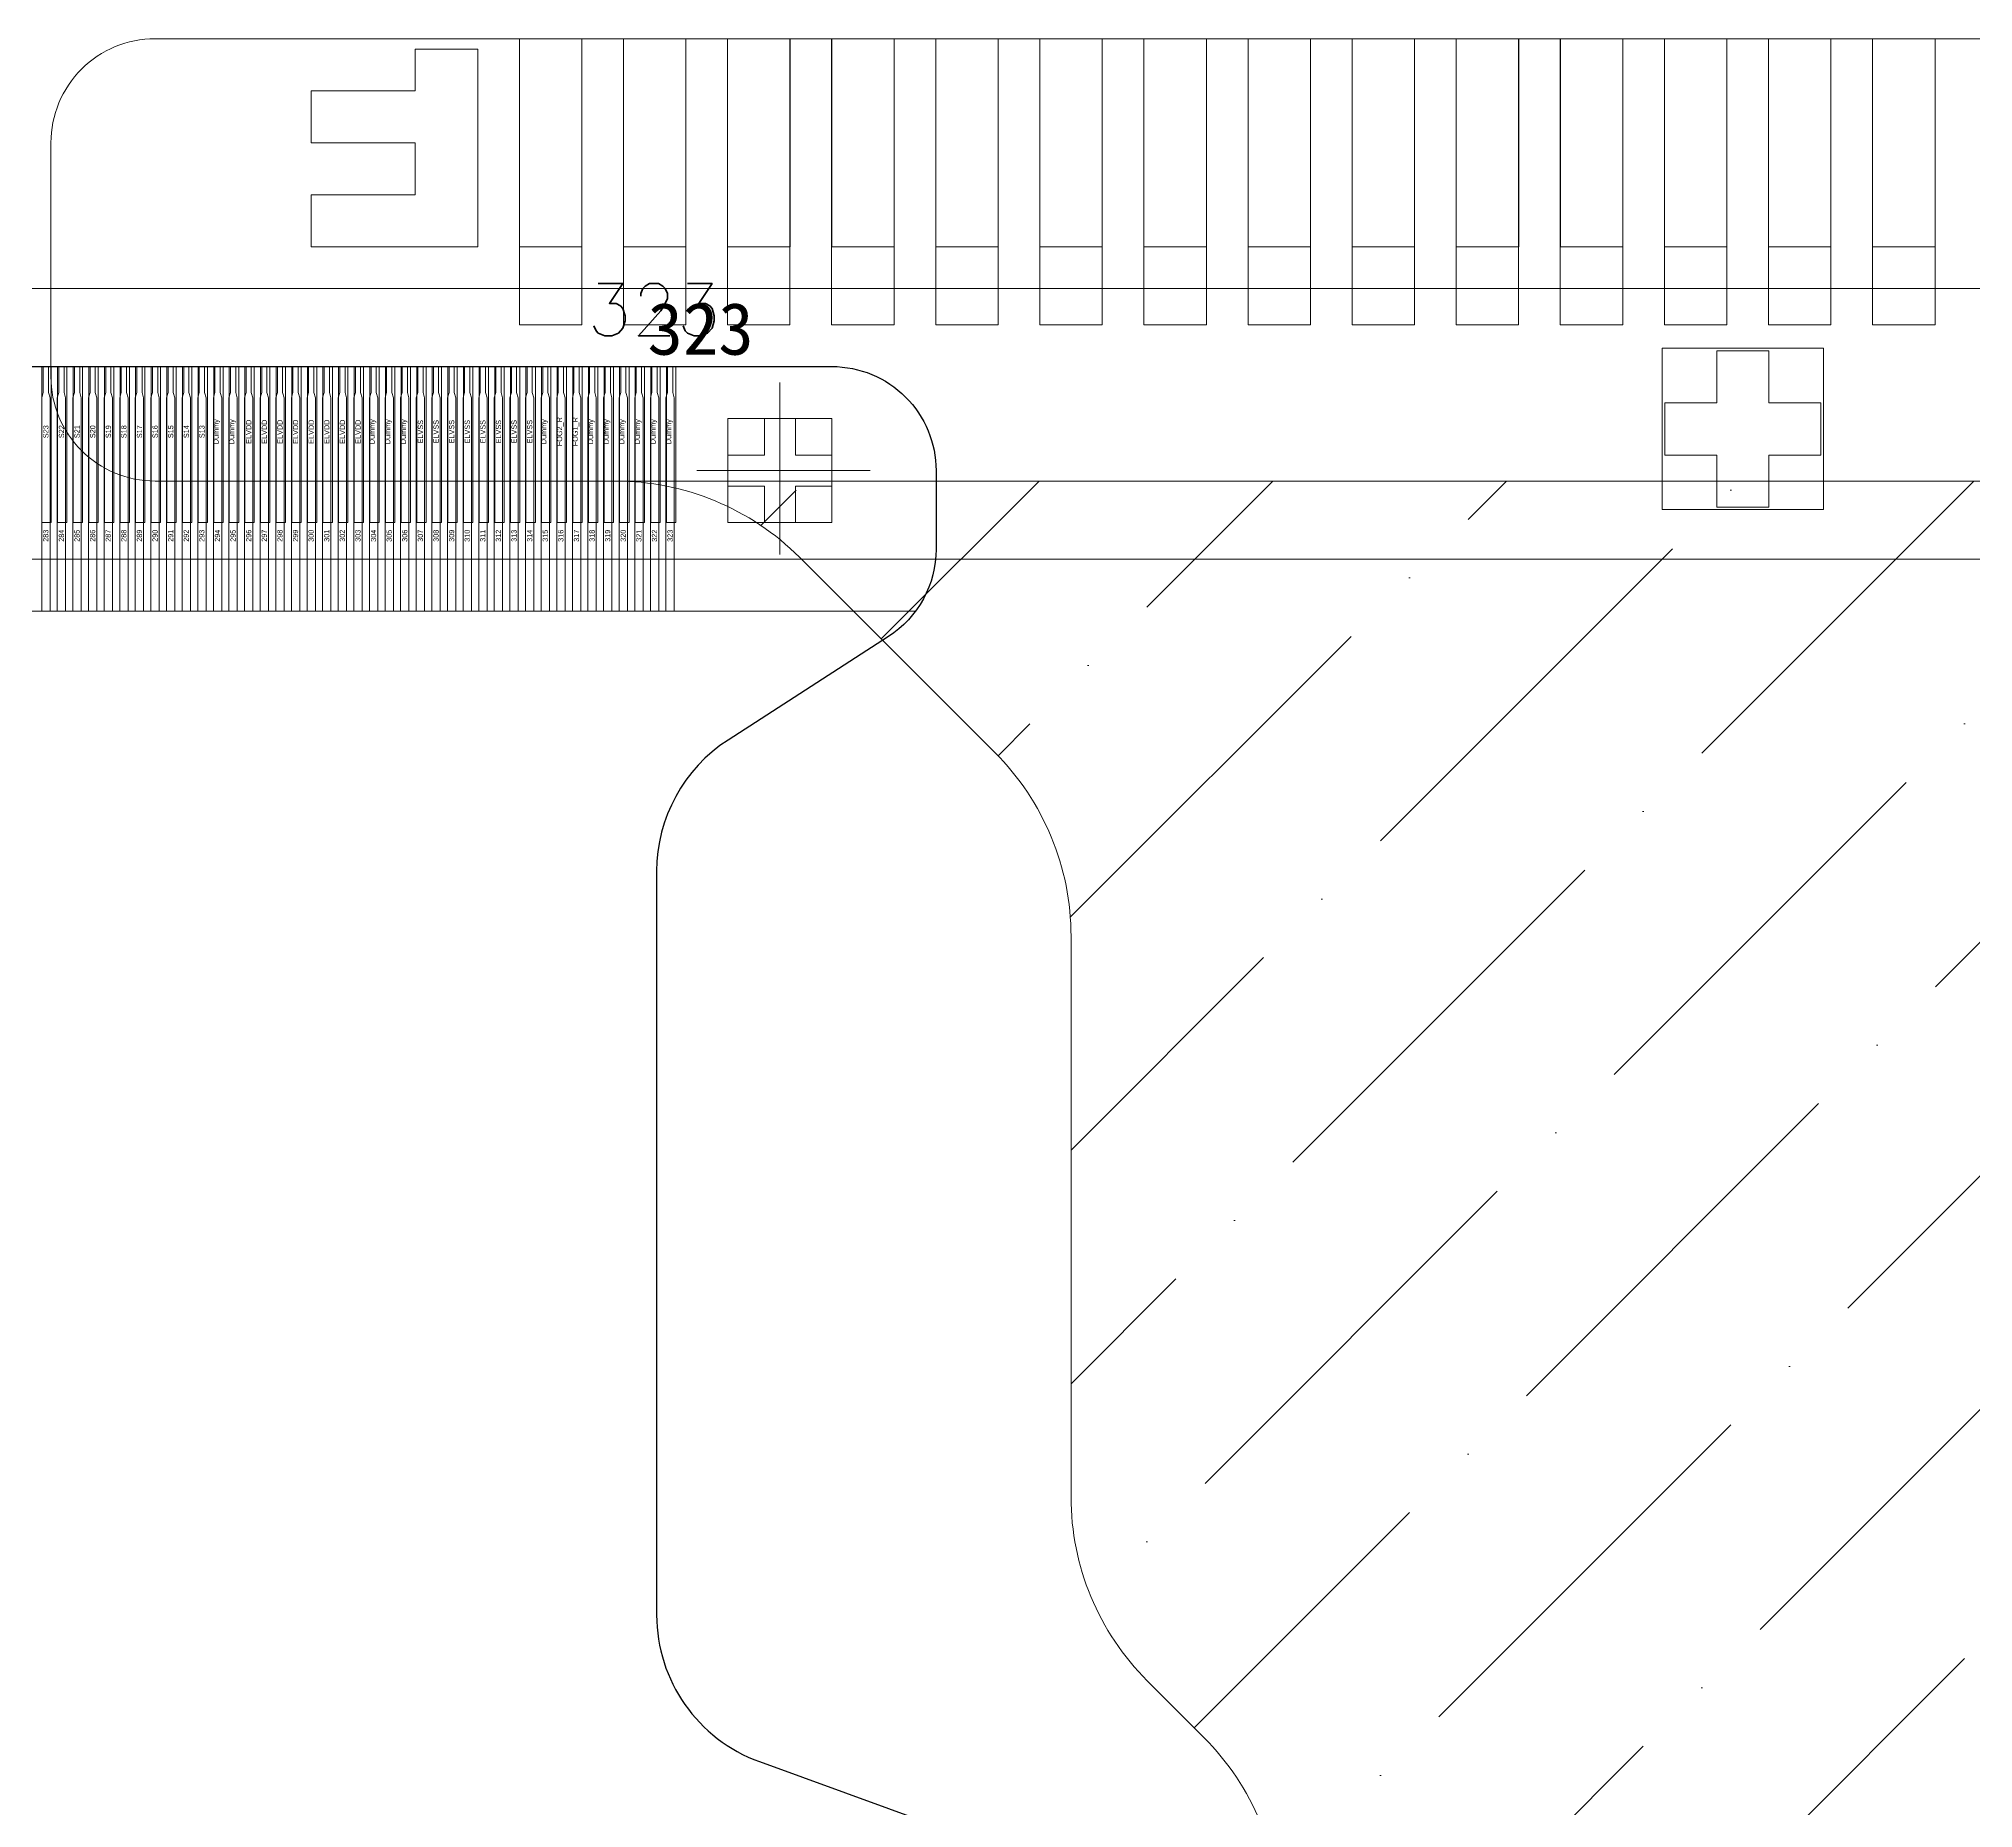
# Model space of a CAD drawing. Header units: millimetres. Extents: x 1134 to 2451, y -9 to 375.
# Drawn here: x 1554.906 to 1558.623, y 278.669 to 282.07 of the extents above; entities that cross this region are included whole.
import ezdxf
from ezdxf.enums import TextEntityAlignment as Align

# ---------------------------------------------------------------- set-up
doc = ezdxf.new("R2010")
doc.units = ezdxf.units.MM
doc.layers.get('0').update_dxf_attribs({"lineweight": 5})
doc.layers.add('07 Cutline', color=4, linetype='Continuous')
for name, color, linetype, lineweight in [('COF', 110, 'Continuous', 5), ('Encap', 210, 'Continuous', 5), ('ITO', 2, 'Continuous', 5), ('POL', 202, 'Continuous', 5), ('TFPC', 50, 'Continuous', 5)]:
    doc.layers.add(name, color=color, linetype=linetype, lineweight=lineweight)
doc.styles.add('MBC_Arial_Font', font='arial.ttf')
doc.styles.get("Standard").update_dxf_attribs({"font": 'txt', "bigfont": 'gbcbig.shx'})
doc.styles.add('汉字', font='')
doc.styles.get('汉字').set_extended_font_data('SimSun')

# ---------------------------------------------------------------- blocks, each defined once
blk = doc.blocks.new('R213NRK-001-PNL-V01-A')
at = {"layer": 'Encap', "lineweight": 0}
blk.add_line((372.2366, 267.679), (395.0534, 267.679), dxfattribs=at)
at = {"layer": 'ITO', "lineweight": 0}
for p, q in [((388.1834, 268.159), (388.3034, 268.159)), ((388.1834, 267.759), (388.1834, 268.159)), ((388.3034, 268.159), (388.3034, 267.759)), ((388.3834, 268.159), (388.5034, 268.159)), ((388.3834, 267.759), (388.3834, 268.159)), ((388.5034, 268.159), (388.5034, 267.759)), ((388.5834, 268.159), (388.7034, 268.159)), ((388.5834, 267.759), (388.5834, 268.159)), ((388.7034, 268.159), (388.7034, 267.759)), ((388.7834, 268.159), (388.9034, 268.159)), ((388.7834, 267.759), (388.7834, 268.159)), ((388.9034, 268.159), (388.9034, 267.759)), ((388.9834, 268.159), (389.1034, 268.159)), ((388.9834, 267.759), (388.9834, 268.159)), ((389.1034, 268.159), (389.1034, 267.759)), ((389.1834, 268.159), (389.3034, 268.159)), ((389.1834, 267.759), (389.1834, 268.159)), ((389.3034, 268.159), (389.3034, 267.759)), ((389.3834, 268.159), (389.5034, 268.159)), ((389.3834, 267.759), (389.3834, 268.159)), ((389.5034, 268.159), (389.5034, 267.759)), ((389.5834, 268.159), (389.7034, 268.159)), ((389.5834, 267.759), (389.5834, 268.159)), ((389.7034, 268.159), (389.7034, 267.759)), ((389.7834, 268.159), (389.9034, 268.159)), ((389.7834, 267.759), (389.7834, 268.159)), ((389.9034, 268.159), (389.9034, 267.759)), ((389.9834, 268.159), (390.1034, 268.159)), ((389.9834, 267.759), (389.9834, 268.159)), ((390.1034, 268.159), (390.1034, 267.759)), ((390.1834, 268.159), (390.3034, 268.159)), ((390.1834, 267.759), (390.1834, 268.159)), ((390.3034, 268.159), (390.3034, 267.759)), ((390.3834, 268.159), (390.5034, 268.159)), ((390.3834, 267.759), (390.3834, 268.159)), ((390.5034, 268.159), (390.5034, 267.759)), ((390.5834, 268.159), (390.7034, 268.159)), ((390.5834, 267.759), (390.5834, 268.159)), ((390.7034, 268.159), (390.7034, 267.759)), ((390.7834, 268.159), (390.9034, 268.159)), ((390.7834, 267.759), (390.7834, 268.159)), ((390.9034, 268.159), (390.9034, 267.759)), ((388.1034, 268.139), (387.9834, 268.139)), ((387.9834, 268.139), (387.9834, 268.059)), ((388.1034, 267.759), (388.1034, 268.139)), ((387.9834, 268.059), (387.7834, 268.059)), ((387.7834, 268.059), (387.7834, 267.959)), ((387.7834, 267.959), (387.9834, 267.959)), ((387.9834, 267.959), (387.9834, 267.859)), ((387.9834, 267.859), (387.7834, 267.859)), ((387.7834, 267.859), (387.7834, 267.759)), ((387.7834, 267.759), (388.1034, 267.759)), ((388.3034, 267.759), (388.1834, 267.759)), ((388.5034, 267.759), (388.3834, 267.759)), ((388.7034, 267.759), (388.5834, 267.759)), ((388.9034, 267.759), (388.7834, 267.759)), ((389.1034, 267.759), (388.9834, 267.759)), ((389.3034, 267.759), (389.1834, 267.759)), ((389.5034, 267.759), (389.3834, 267.759)), ((389.7034, 267.759), (389.5834, 267.759)), ((389.9034, 267.759), (389.7834, 267.759)), ((390.1034, 267.759), (389.9834, 267.759)), ((390.3034, 267.759), (390.1834, 267.759)), ((390.5034, 267.759), (390.3834, 267.759)), ((390.7034, 267.759), (390.5834, 267.759)), ((390.9034, 267.759), (390.7834, 267.759)), ((390.689, 267.564), (390.379, 267.564)), ((390.379, 267.564), (390.379, 267.254)), ((390.584, 267.559), (390.484, 267.559)), ((390.484, 267.559), (390.484, 267.459)), ((390.584, 267.459), (390.584, 267.559)), ((390.689, 267.254), (390.689, 267.564)), ((387.266, 267.529), (387.284, 267.529)), ((387.266, 267.229), (387.266, 267.529)), ((387.284, 267.529), (387.284, 267.229)), ((387.296, 267.529), (387.314, 267.529)), ((387.296, 267.229), (387.296, 267.529)), ((387.314, 267.529), (387.314, 267.229)), ((387.326, 267.529), (387.344, 267.529)), ((387.326, 267.229), (387.326, 267.529)), ((387.344, 267.529), (387.344, 267.229)), ((387.356, 267.529), (387.374, 267.529)), ((387.356, 267.229), (387.356, 267.529)), ((387.374, 267.529), (387.374, 267.229)), ((387.386, 267.529), (387.404, 267.529)), ((387.386, 267.229), (387.386, 267.529)), ((387.404, 267.529), (387.404, 267.229)), ((387.416, 267.529), (387.434, 267.529)), ((387.416, 267.229), (387.416, 267.529)), ((387.434, 267.529), (387.434, 267.229)), ((387.446, 267.529), (387.464, 267.529)), ((387.446, 267.229), (387.446, 267.529)), ((387.464, 267.529), (387.464, 267.229)), ((387.476, 267.529), (387.494, 267.529)), ((387.476, 267.229), (387.476, 267.529)), ((387.494, 267.529), (387.494, 267.229)), ((387.506, 267.529), (387.524, 267.529)), ((387.506, 267.229), (387.506, 267.529)), ((387.524, 267.529), (387.524, 267.229)), ((387.536, 267.529), (387.554, 267.529)), ((387.536, 267.229), (387.536, 267.529)), ((387.554, 267.529), (387.554, 267.229)), ((387.566, 267.529), (387.584, 267.529)), ((387.566, 267.229), (387.566, 267.529)), ((387.584, 267.529), (387.584, 267.229)), ((387.596, 267.529), (387.614, 267.529)), ((387.596, 267.229), (387.596, 267.529)), ((387.614, 267.529), (387.614, 267.229)), ((387.626, 267.529), (387.644, 267.529)), ((387.626, 267.229), (387.626, 267.529)), ((387.644, 267.529), (387.644, 267.229)), ((387.656, 267.529), (387.674, 267.529)), ((387.656, 267.229), (387.656, 267.529)), ((387.674, 267.529), (387.674, 267.229)), ((387.686, 267.529), (387.704, 267.529)), ((387.686, 267.229), (387.686, 267.529)), ((387.704, 267.529), (387.704, 267.229)), ((387.716, 267.529), (387.734, 267.529)), ((387.716, 267.229), (387.716, 267.529)), ((387.734, 267.529), (387.734, 267.229)), ((387.746, 267.529), (387.764, 267.529)), ((387.746, 267.229), (387.746, 267.529)), ((387.764, 267.529), (387.764, 267.229)), ((387.776, 267.529), (387.794, 267.529)), ((387.776, 267.229), (387.776, 267.529)), ((387.794, 267.529), (387.794, 267.229)), ((387.806, 267.529), (387.824, 267.529)), ((387.806, 267.229), (387.806, 267.529)), ((387.824, 267.529), (387.824, 267.229)), ((387.836, 267.529), (387.854, 267.529)), ((387.836, 267.229), (387.836, 267.529)), ((387.854, 267.529), (387.854, 267.229)), ((387.866, 267.529), (387.884, 267.529)), ((387.866, 267.229), (387.866, 267.529)), ((387.884, 267.529), (387.884, 267.229)), ((387.896, 267.529), (387.914, 267.529)), ((387.896, 267.229), (387.896, 267.529)), ((387.914, 267.529), (387.914, 267.229)), ((387.926, 267.529), (387.944, 267.529)), ((387.926, 267.229), (387.926, 267.529)), ((387.944, 267.529), (387.944, 267.229)), ((387.956, 267.529), (387.974, 267.529)), ((387.956, 267.229), (387.956, 267.529)), ((387.974, 267.529), (387.974, 267.229)), ((387.986, 267.529), (388.004, 267.529)), ((387.986, 267.229), (387.986, 267.529)), ((388.004, 267.529), (388.004, 267.229)), ((388.016, 267.529), (388.034, 267.529)), ((388.016, 267.229), (388.016, 267.529)), ((388.034, 267.529), (388.034, 267.229)), ((388.046, 267.529), (388.064, 267.529)), ((388.046, 267.229), (388.046, 267.529)), ((388.064, 267.529), (388.064, 267.229)), ((388.076, 267.529), (388.094, 267.529)), ((388.076, 267.229), (388.076, 267.529)), ((388.094, 267.529), (388.094, 267.229)), ((388.106, 267.529), (388.124, 267.529)), ((388.106, 267.229), (388.106, 267.529)), ((388.124, 267.529), (388.124, 267.229)), ((388.136, 267.529), (388.154, 267.529)), ((388.136, 267.229), (388.136, 267.529)), ((388.154, 267.529), (388.154, 267.229)), ((388.166, 267.529), (388.184, 267.529)), ((388.166, 267.229), (388.166, 267.529)), ((388.184, 267.529), (388.184, 267.229)), ((388.196, 267.529), (388.214, 267.529)), ((388.196, 267.229), (388.196, 267.529)), ((388.214, 267.529), (388.214, 267.229)), ((388.226, 267.529), (388.244, 267.529)), ((388.226, 267.229), (388.226, 267.529)), ((388.244, 267.529), (388.244, 267.229)), ((388.256, 267.529), (388.274, 267.529)), ((388.256, 267.229), (388.256, 267.529)), ((388.274, 267.529), (388.274, 267.229)), ((388.286, 267.529), (388.304, 267.529)), ((388.286, 267.229), (388.286, 267.529)), ((388.304, 267.529), (388.304, 267.229)), ((388.316, 267.529), (388.334, 267.529)), ((388.316, 267.229), (388.316, 267.529)), ((388.334, 267.529), (388.334, 267.229)), ((388.346, 267.529), (388.364, 267.529)), ((388.346, 267.229), (388.346, 267.529)), ((388.364, 267.529), (388.364, 267.229)), ((388.376, 267.529), (388.394, 267.529)), ((388.376, 267.229), (388.376, 267.529)), ((388.394, 267.529), (388.394, 267.229)), ((388.406, 267.529), (388.424, 267.529)), ((388.406, 267.229), (388.406, 267.529)), ((388.424, 267.529), (388.424, 267.229)), ((388.436, 267.529), (388.454, 267.529)), ((388.436, 267.229), (388.436, 267.529)), ((388.454, 267.529), (388.454, 267.229)), ((388.466, 267.529), (388.484, 267.529)), ((388.466, 267.229), (388.466, 267.529)), ((388.484, 267.529), (388.484, 267.229)), ((388.684, 267.4982), (388.684, 267.1679)), ((390.484, 267.459), (390.384, 267.459)), ((390.384, 267.459), (390.384, 267.359)), ((390.684, 267.459), (390.584, 267.459)), ((390.684, 267.359), (390.684, 267.459)), ((388.584, 267.429), (388.654, 267.429)), ((388.584, 267.359), (388.584, 267.429)), ((388.654, 267.429), (388.654, 267.359)), ((388.714, 267.429), (388.784, 267.429)), ((388.714, 267.359), (388.714, 267.429)), ((388.784, 267.429), (388.784, 267.359)), ((388.654, 267.359), (388.584, 267.359)), ((388.784, 267.359), (388.714, 267.359)), ((390.384, 267.359), (390.484, 267.359)), ((390.484, 267.359), (390.484, 267.259)), ((390.584, 267.259), (390.584, 267.359)), ((390.584, 267.359), (390.684, 267.359)), ((388.5246, 267.329), (388.8576, 267.329)), ((388.584, 267.299), (388.654, 267.299)), ((388.584, 267.229), (388.584, 267.299)), ((388.654, 267.299), (388.654, 267.229)), ((388.714, 267.299), (388.784, 267.299)), ((388.714, 267.229), (388.714, 267.299)), ((388.784, 267.299), (388.784, 267.229)), ((387.284, 267.229), (387.266, 267.229)), ((387.314, 267.229), (387.296, 267.229)), ((387.344, 267.229), (387.326, 267.229)), ((387.374, 267.229), (387.356, 267.229)), ((387.404, 267.229), (387.386, 267.229)), ((387.434, 267.229), (387.416, 267.229)), ((387.464, 267.229), (387.446, 267.229)), ((387.494, 267.229), (387.476, 267.229)), ((387.524, 267.229), (387.506, 267.229)), ((387.554, 267.229), (387.536, 267.229)), ((387.584, 267.229), (387.566, 267.229)), ((387.614, 267.229), (387.596, 267.229)), ((387.644, 267.229), (387.626, 267.229)), ((387.674, 267.229), (387.656, 267.229)), ((387.704, 267.229), (387.686, 267.229)), ((387.734, 267.229), (387.716, 267.229)), ((387.764, 267.229), (387.746, 267.229)), ((387.794, 267.229), (387.776, 267.229)), ((387.824, 267.229), (387.806, 267.229)), ((387.854, 267.229), (387.836, 267.229)), ((387.884, 267.229), (387.866, 267.229)), ((387.914, 267.229), (387.896, 267.229)), ((387.944, 267.229), (387.926, 267.229)), ((387.974, 267.229), (387.956, 267.229)), ((388.004, 267.229), (387.986, 267.229)), ((388.034, 267.229), (388.016, 267.229)), ((388.064, 267.229), (388.046, 267.229)), ((388.094, 267.229), (388.076, 267.229)), ((388.124, 267.229), (388.106, 267.229)), ((388.154, 267.229), (388.136, 267.229)), ((388.184, 267.229), (388.166, 267.229)), ((388.214, 267.229), (388.196, 267.229)), ((388.244, 267.229), (388.226, 267.229)), ((388.274, 267.229), (388.256, 267.229)), ((388.304, 267.229), (388.286, 267.229)), ((388.334, 267.229), (388.316, 267.229)), ((388.364, 267.229), (388.346, 267.229)), ((388.394, 267.229), (388.376, 267.229)), ((388.424, 267.229), (388.406, 267.229)), ((388.454, 267.229), (388.436, 267.229)), ((388.484, 267.229), (388.466, 267.229)), ((388.654, 267.229), (388.584, 267.229)), ((388.784, 267.229), (388.714, 267.229)), ((390.379, 267.254), (390.689, 267.254)), ((390.484, 267.259), (390.584, 267.259))]:
    blk.add_line(p, q, dxfattribs=at)
at = {"layer": 'ITO', "lineweight": 5}
blk.add_line((375.2515, 267.159), (392.0385, 267.159), dxfattribs=at)
at = {"layer": 'ITO', "lineweight": 0, "style": '汉字'}
blk.add_text('323', height=0.1, dxfattribs=at).set_placement((388.4295, 267.5517))
blk = doc.blocks.new('R213NRK-001-PNLA-V01-A')
at = {"layer": 'ITO', "lineweight": 5}
blk.add_blockref('R213NRK-001-PNL-V01-A', (251.5331, 0), dxfattribs=at)
blk = doc.blocks.new('R213NRK-001-COF-V01-A')
at = {"color": 3}
for points in [[(1637.7052, 267.156), (1637.7052, 267.106), (1637.7022, 267.096), (1637.7022, 266.686)], [(1637.7182, 266.686), (1637.7182, 267.096), (1637.7152, 267.106), (1637.7152, 267.156)], [(1637.7352, 267.156), (1637.7352, 267.106), (1637.7322, 267.096), (1637.7322, 266.686)], [(1637.7482, 266.686), (1637.7482, 267.096), (1637.7452, 267.106), (1637.7452, 267.156)], [(1637.7652, 267.156), (1637.7652, 267.106), (1637.7622, 267.096), (1637.7622, 266.686)], [(1637.7782, 266.686), (1637.7782, 267.096), (1637.7752, 267.106), (1637.7752, 267.156)], [(1637.7952, 267.156), (1637.7952, 267.106), (1637.7922, 267.096), (1637.7922, 266.686)], [(1637.8082, 266.686), (1637.8082, 267.096), (1637.8052, 267.106), (1637.8052, 267.156)], [(1637.8252, 267.156), (1637.8252, 267.106), (1637.8222, 267.096), (1637.8222, 266.686)], [(1637.8382, 266.686), (1637.8382, 267.096), (1637.8352, 267.106), (1637.8352, 267.156)], [(1637.8551, 267.156), (1637.8551, 267.106), (1637.8521, 267.096), (1637.8521, 266.686)], [(1637.8681, 266.686), (1637.8681, 267.096), (1637.8651, 267.106), (1637.8651, 267.156)], [(1637.8851, 267.156), (1637.8851, 267.106), (1637.8821, 267.096), (1637.8821, 266.686)], [(1637.8981, 266.686), (1637.8981, 267.096), (1637.8951, 267.106), (1637.8951, 267.156)], [(1637.9151, 267.156), (1637.9151, 267.106), (1637.9121, 267.096), (1637.9121, 266.686)], [(1637.9281, 266.686), (1637.9281, 267.096), (1637.9251, 267.106), (1637.9251, 267.156)], [(1637.9451, 267.156), (1637.9451, 267.106), (1637.9421, 267.096), (1637.9421, 266.686)], [(1637.9581, 266.686), (1637.9581, 267.096), (1637.9551, 267.106), (1637.9551, 267.156)], [(1637.9751, 267.156), (1637.9751, 267.106), (1637.9721, 267.096), (1637.9721, 266.686)], [(1637.9881, 266.686), (1637.9881, 267.096), (1637.9851, 267.106), (1637.9851, 267.156)], [(1638.0051, 267.156), (1638.0051, 267.106), (1638.0021, 267.096), (1638.0021, 266.686)], [(1638.0181, 266.686), (1638.0181, 267.096), (1638.0151, 267.106), (1638.0151, 267.156)], [(1638.0351, 267.156), (1638.0351, 267.106), (1638.0321, 267.096), (1638.0321, 266.686)], [(1638.0481, 266.686), (1638.0481, 267.096), (1638.0451, 267.106), (1638.0451, 267.156)], [(1638.0651, 267.156), (1638.0651, 267.106), (1638.0621, 267.096), (1638.0621, 266.686)], [(1638.0781, 266.686), (1638.0781, 267.096), (1638.0751, 267.106), (1638.0751, 267.156)], [(1638.095, 267.156), (1638.095, 267.106), (1638.092, 267.096), (1638.092, 266.686)], [(1638.108, 266.686), (1638.108, 267.096), (1638.105, 267.106), (1638.105, 267.156)], [(1638.125, 267.156), (1638.125, 267.106), (1638.122, 267.096), (1638.122, 266.686)], [(1638.138, 266.686), (1638.138, 267.096), (1638.135, 267.106), (1638.135, 267.156)], [(1638.155, 267.156), (1638.155, 267.106), (1638.152, 267.096), (1638.152, 266.686)], [(1638.168, 266.686), (1638.168, 267.096), (1638.165, 267.106), (1638.165, 267.156)], [(1638.185, 267.156), (1638.185, 267.106), (1638.182, 267.096), (1638.182, 266.686)], [(1638.198, 266.686), (1638.198, 267.096), (1638.195, 267.106), (1638.195, 267.156)], [(1638.215, 267.156), (1638.215, 267.106), (1638.212, 267.096), (1638.212, 266.686)], [(1638.228, 266.686), (1638.228, 267.096), (1638.225, 267.106), (1638.225, 267.156)], [(1638.245, 267.156), (1638.245, 267.106), (1638.242, 267.096), (1638.242, 266.686)], [(1638.258, 266.686), (1638.258, 267.096), (1638.255, 267.106), (1638.255, 267.156)], [(1638.275, 267.156), (1638.275, 267.106), (1638.272, 267.096), (1638.272, 266.686)], [(1638.288, 266.686), (1638.288, 267.096), (1638.285, 267.106), (1638.285, 267.156)], [(1638.305, 267.156), (1638.305, 267.106), (1638.302, 267.096), (1638.302, 266.686)], [(1638.318, 266.686), (1638.318, 267.096), (1638.315, 267.106), (1638.315, 267.156)], [(1638.335, 267.156), (1638.335, 267.106), (1638.332, 267.096), (1638.332, 266.686)], [(1638.348, 266.686), (1638.348, 267.096), (1638.345, 267.106), (1638.345, 267.156)], [(1638.3649, 267.156), (1638.3649, 267.106), (1638.3619, 267.096), (1638.3619, 266.686)], [(1638.3779, 266.686), (1638.3779, 267.096), (1638.3749, 267.106), (1638.3749, 267.156)], [(1638.3949, 267.156), (1638.3949, 267.106), (1638.3919, 267.096), (1638.3919, 266.686)], [(1638.4079, 266.686), (1638.4079, 267.096), (1638.4049, 267.106), (1638.4049, 267.156)], [(1638.4249, 267.156), (1638.4249, 267.106), (1638.4219, 267.096), (1638.4219, 266.686)], [(1638.4379, 266.686), (1638.4379, 267.096), (1638.4349, 267.106), (1638.4349, 267.156)], [(1638.4549, 267.156), (1638.4549, 267.106), (1638.4519, 267.096), (1638.4519, 266.686)], [(1638.4679, 266.686), (1638.4679, 267.096), (1638.4649, 267.106), (1638.4649, 267.156)], [(1638.4849, 267.156), (1638.4849, 267.106), (1638.4819, 267.096), (1638.4819, 266.686)], [(1638.4979, 266.686), (1638.4979, 267.096), (1638.4949, 267.106), (1638.4949, 267.156)], [(1638.5149, 267.156), (1638.5149, 267.106), (1638.5119, 267.096), (1638.5119, 266.686)], [(1638.5279, 266.686), (1638.5279, 267.096), (1638.5249, 267.106), (1638.5249, 267.156)], [(1638.5449, 267.156), (1638.5449, 267.106), (1638.5419, 267.096), (1638.5419, 266.686)], [(1638.5579, 266.686), (1638.5579, 267.096), (1638.5549, 267.106), (1638.5549, 267.156)], [(1638.5749, 267.156), (1638.5749, 267.106), (1638.5719, 267.096), (1638.5719, 266.686)], [(1638.5879, 266.686), (1638.5879, 267.096), (1638.5849, 267.106), (1638.5849, 267.156)], [(1638.6048, 267.156), (1638.6048, 267.106), (1638.6018, 267.096), (1638.6018, 266.686)], [(1638.6178, 266.686), (1638.6178, 267.096), (1638.6148, 267.106), (1638.6148, 267.156)], [(1638.6348, 267.156), (1638.6348, 267.106), (1638.6318, 267.096), (1638.6318, 266.686)], [(1638.6478, 266.686), (1638.6478, 267.096), (1638.6448, 267.106), (1638.6448, 267.156)], [(1638.6648, 267.156), (1638.6648, 267.106), (1638.6618, 267.096), (1638.6618, 266.686)], [(1638.6778, 266.686), (1638.6778, 267.096), (1638.6748, 267.106), (1638.6748, 267.156)], [(1638.6948, 267.156), (1638.6948, 267.106), (1638.6918, 267.096), (1638.6918, 266.686)], [(1638.7078, 266.686), (1638.7078, 267.096), (1638.7048, 267.106), (1638.7048, 267.156)], [(1638.7248, 267.156), (1638.7248, 267.106), (1638.7218, 267.096), (1638.7218, 266.686)], [(1638.7378, 266.686), (1638.7378, 267.096), (1638.7348, 267.106), (1638.7348, 267.156)], [(1638.7548, 267.156), (1638.7548, 267.106), (1638.7518, 267.096), (1638.7518, 266.686)], [(1638.7678, 266.686), (1638.7678, 267.096), (1638.7648, 267.106), (1638.7648, 267.156)], [(1638.7848, 267.156), (1638.7848, 267.106), (1638.7818, 267.096), (1638.7818, 266.686)], [(1638.7978, 266.686), (1638.7978, 267.096), (1638.7948, 267.106), (1638.7948, 267.156)], [(1638.8148, 267.156), (1638.8148, 267.106), (1638.8118, 267.096), (1638.8118, 266.686)], [(1638.8278, 266.686), (1638.8278, 267.096), (1638.8248, 267.106), (1638.8248, 267.156)], [(1638.8447, 267.156), (1638.8447, 267.106), (1638.8417, 267.096), (1638.8417, 266.686)], [(1638.8577, 266.686), (1638.8577, 267.096), (1638.8547, 267.106), (1638.8547, 267.156)], [(1638.8747, 267.156), (1638.8747, 267.106), (1638.8717, 267.096), (1638.8717, 266.686)], [(1638.8877, 266.686), (1638.8877, 267.096), (1638.8847, 267.106), (1638.8847, 267.156)], [(1638.9047, 267.156), (1638.9047, 267.106), (1638.9017, 267.096), (1638.9017, 266.686)], [(1638.9177, 266.686), (1638.9177, 267.096), (1638.9147, 267.106), (1638.9147, 267.156)]]:
    blk.add_lwpolyline(points, dxfattribs=at)
blk.add_lwpolyline([(1639.0907, 267.056), (1639.1507, 267.056), (1639.1507, 266.986), (1639.2207, 266.986), (1639.2207, 266.926), (1639.1507, 266.926), (1639.1507, 266.856), (1639.0907, 266.856), (1639.0907, 266.926), (1639.0207, 266.926), (1639.0207, 266.986), (1639.0907, 266.986)], close=True, dxfattribs=at)
blk.add_lwpolyline([(1628.7821, 266.686), (1639.3812, 266.686)])
at = {"layer": '07 Cutline'}
blk.add_lwpolyline([(1628.9427, 267.156), (1639.2207, 267.156, -0.414214), (1639.4207, 266.956), (1639.4207, 266.8052, -0.254671), (1639.3291, 266.6372), (1639.0211, 266.4383, 0.254671), (1638.8838, 266.1863), (1638.8838, 264.7569, 0.315299), (1639.0812, 264.475), (1639.4943, 264.3246, -0.315299), (1639.6917, 264.0427), (1639.6917, 260.6354, 0.263643), (1639.8375, 260.378), (1641.2294, 259.5442, -0.263643)], format="xyb", dxfattribs=at)
at = {"color": 6, "style": 'MBC_Arial_Font'}
for s, p in [('S23', (1637.7102, 267.0308)), ('S22', (1637.7402, 267.0308)), ('S21', (1637.7702, 267.0308)), ('S20', (1637.8002, 267.0308)), ('S19', (1637.8302, 267.0308)), ('S18', (1637.8601, 267.0308)), ('S17', (1637.8901, 267.0308)), ('S16', (1637.9201, 267.0308)), ('S15', (1637.9501, 267.0308)), ('S14', (1637.9801, 267.0308)), ('S13', (1638.0101, 267.0308)), ('Dummy', (1638.0371, 267.0308)), ('Dummy', (1638.0671, 267.0308)), ('ELVDD', (1638.1, 267.0308)), ('ELVDD', (1638.13, 267.0308)), ('ELVDD', (1638.16, 267.0308)), ('ELVDD', (1638.19, 267.0308)), ('ELVDD', (1638.22, 267.0308)), ('ELVDD', (1638.25, 267.0308)), ('ELVDD', (1638.28, 267.0308)), ('ELVDD', (1638.31, 267.0308)), ('Dummy', (1638.337, 267.0308)), ('Dummy', (1638.367, 267.0308)), ('Dummy', (1638.397, 267.0308)), ('ELVSS', (1638.4299, 267.0308)), ('ELVSS', (1638.4599, 267.0308)), ('ELVSS', (1638.4899, 267.0308)), ('ELVSS', (1638.5199, 267.0308)), ('ELVSS', (1638.5499, 267.0308)), ('ELVSS', (1638.5799, 267.0308)), ('ELVSS', (1638.6098, 267.0308)), ('ELVSS', (1638.6398, 267.0308)), ('Dummy', (1638.6669, 267.0308)), ('FOG2_R', (1638.6972, 267.0308)), ('FOG1_R', (1638.7272, 267.0308)), ('Dummy', (1638.7568, 267.0308)), ('Dummy', (1638.7868, 267.0308)), ('Dummy', (1638.8168, 267.0308)), ('Dummy', (1638.8468, 267.0308)), ('Dummy', (1638.8768, 267.0308)), ('Dummy', (1638.9068, 267.0308)), ('283', (1637.7101, 266.8308)), ('284', (1637.7401, 266.8308)), ('285', (1637.7701, 266.8308)), ('286', (1637.8, 266.8308)), ('287', (1637.83, 266.8308)), ('288', (1637.86, 266.8308)), ('289', (1637.89, 266.8308)), ('290', (1637.92, 266.8308)), ('291', (1637.95, 266.8308)), ('292', (1637.98, 266.8308)), ('293', (1638.0099, 266.8308)), ('294', (1638.0399, 266.8308)), ('295', (1638.0699, 266.8308)), ('296', (1638.0999, 266.8308)), ('297', (1638.1299, 266.8308)), ('298', (1638.1599, 266.8308)), ('299', (1638.1899, 266.8308)), ('300', (1638.2199, 266.8308)), ('301', (1638.2499, 266.8308)), ('302', (1638.2798, 266.8308)), ('303', (1638.3098, 266.8308)), ('304', (1638.3398, 266.8308)), ('305', (1638.3698, 266.8308)), ('306', (1638.3998, 266.8308)), ('307', (1638.4298, 266.8308)), ('308', (1638.4598, 266.8308)), ('309', (1638.4898, 266.8308)), ('310', (1638.5197, 266.8308)), ('311', (1638.5497, 266.8308)), ('312', (1638.5797, 266.8308)), ('313', (1638.6097, 266.8308)), ('314', (1638.6397, 266.8308)), ('315', (1638.6697, 266.8308)), ('316', (1638.6997, 266.8308)), ('317', (1638.7297, 266.8308)), ('318', (1638.7596, 266.8308)), ('319', (1638.7896, 266.8308)), ('320', (1638.8196, 266.8308)), ('321', (1638.8496, 266.8308)), ('322', (1638.8796, 266.8308)), ('323', (1638.9096, 266.8308))]:
    blk.add_text(s, height=0.01, rotation=90, dxfattribs=at).set_placement(p, align=Align.MIDDLE_CENTER)
at = {"insert": (1639.0074, 267.3153), "char_height": 0.1, "width": 0.149785, "attachment_point": 3}
blk.add_mtext('323', dxfattribs=at)
blk = doc.blocks.new('R213NRK-004-TFPC-V02-A')
at = {"lineweight": 5, "true_color": 0x636466}
h = blk.add_hatch(dxfattribs=at)
h.set_pattern_fill('ANSI36', color=251, scale=0.1)
h.set_pattern_definition([(45, (-48.01836, 13.53342), (0.1683798, 0.61739261), [0.79375, -0.15875, 0, -0.15875])])
h.paths.add_polyline_path([(1335.8108, 302.1748, -0.256633), (1336.0427, 302.5969), (1331.4354, 302.5969, -0.198912), (1331.789, 302.4504), (1332.1644, 302.075, -0.198912), (1332.3108, 301.7215), (1332.3108, 300.6445, 0.198912), (1332.4573, 300.291), (1332.5661, 300.1821, -0.198912), (1332.7126, 299.8286), (1332.7126, 299.5365), (1335.8108, 299.5365)])
at = {"lineweight": 5}
blk.add_line((1331.4354, 302.5969), (1336.0427, 302.5969), dxfattribs=at)
at = {"layer": 'TFPC', "color": 2}
blk.add_lwpolyline([(1337.0708, 303.4469), (1330.5508, 303.4469, 0.414214), (1330.3508, 303.2469), (1330.3508, 302.7969, 0.414214), (1330.5508, 302.5969), (1331.4354, 302.5969, -0.198912), (1331.789, 302.4504), (1332.1644, 302.075, -0.198912), (1332.3108, 301.7215), (1332.3108, 300.6445, 0.198912), (1332.4573, 300.291), (1332.5661, 300.1821, -0.198912), (1332.7126, 299.8286), (1332.7126, 296.6422, 0.263643), (1332.9556, 296.2133), (1335.1485, 294.8997, -0.263643)], format="xyb", dxfattribs=at)
at = {"layer": 'TFPC', "color": 1, "lineweight": 0}
for points in [[(1331.3708, 303.4469), (1331.3708, 302.8969), (1331.2508, 302.8969), (1331.2508, 303.4469)], [(1331.5708, 303.4469), (1331.5708, 302.8969), (1331.4508, 302.8969), (1331.4508, 303.4469)], [(1331.1708, 303.0469), (1331.1708, 303.4269), (1331.0508, 303.4269), (1331.0508, 303.3469), (1330.8508, 303.3469), (1330.8508, 303.2469), (1331.0508, 303.2469), (1331.0508, 303.1469), (1330.8508, 303.1469), (1330.8508, 303.0469)]]:
    blk.add_lwpolyline(points, close=True, dxfattribs=at)
at = {"layer": 'TFPC', "color": 0, "lineweight": 0}
for points in [[(1331.7708, 303.4469), (1331.7708, 302.8969), (1331.6508, 302.8969), (1331.6508, 303.4469)], [(1331.9708, 303.4469), (1331.9708, 302.8969), (1331.8508, 302.8969), (1331.8508, 303.4469)], [(1332.1708, 303.4469), (1332.1708, 302.8969), (1332.0508, 302.8969), (1332.0508, 303.4469)], [(1332.3708, 303.4469), (1332.3708, 302.8969), (1332.2508, 302.8969), (1332.2508, 303.4469)], [(1332.5708, 303.4469), (1332.5708, 302.8969), (1332.4508, 302.8969), (1332.4508, 303.4469)], [(1332.7708, 303.4469), (1332.7708, 302.8969), (1332.6508, 302.8969), (1332.6508, 303.4469)], [(1332.9708, 303.4469), (1332.9708, 302.8969), (1332.8508, 302.8969), (1332.8508, 303.4469)], [(1333.1708, 303.4469), (1333.1708, 302.8969), (1333.0508, 302.8969), (1333.0508, 303.4469)], [(1333.3708, 303.4469), (1333.3708, 302.8969), (1333.2508, 302.8969), (1333.2508, 303.4469)], [(1333.5708, 303.4469), (1333.5708, 302.8969), (1333.4508, 302.8969), (1333.4508, 303.4469)], [(1333.7708, 303.4469), (1333.7708, 302.8969), (1333.6508, 302.8969), (1333.6508, 303.4469)], [(1333.9708, 303.4469), (1333.9708, 302.8969), (1333.8508, 302.8969), (1333.8508, 303.4469)]]:
    blk.add_lwpolyline(points, close=True, dxfattribs=at)

msp = doc.modelspace()

# ---------------------------------------------------------------- block references
at = {"lineweight": 5}
msp.add_blockref('R213NRK-004-TFPC-V02-A', (224.5783, -21.3774), dxfattribs=at)
at = {"layer": 'COF', "lineweight": 5}
msp.add_blockref('R213NRK-001-COF-V01-A', (-82.7909, 14.2835), dxfattribs=at)
at = {"layer": 'POL', "lineweight": 5}
msp.add_blockref('R213NRK-001-PNLA-V01-A', (916.1127, 13.9105), dxfattribs=at)

doc.saveas('drawing.dxf')
